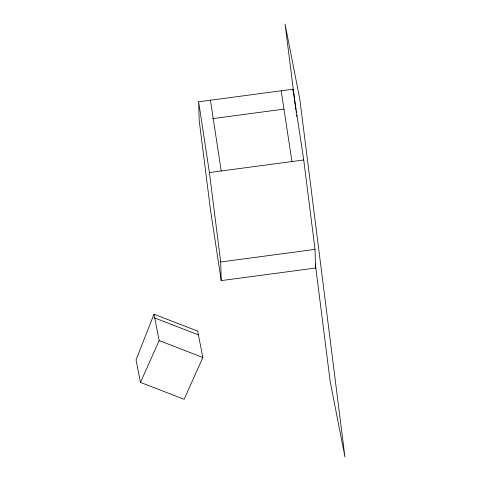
<?xml version="1.0" encoding="UTF-8"?>
<svg xmlns="http://www.w3.org/2000/svg" width="481" height="481" viewBox="0 0 481 481"><rect width="100%" height="100%" fill="white"/><g stroke="black" fill="none" stroke-linecap="round" stroke-linejoin="round"><path stroke-width="0.72" d="M154.004 314.219L136.045 359.842L140.476 382.413L184.139 399.32L202.832 357.461L197.667 331.12L154.004 314.219L159.169 340.554L140.476 382.413M198.653 101.786L292.977 89.207L303.733 159.981L315.019 249.392L315.542 268.031L221.224 280.609L210.468 209.836L199.182 120.424L198.653 101.786L209.409 172.559L220.695 261.971L221.224 280.609M212.554 118.645L283.85 109.133M209.409 172.559L303.733 159.981M220.695 261.971L315.019 249.392M154.738 317.977L198.406 334.884M159.169 340.554L202.832 357.461M315.32 266.558L315.542 268.031M281.187 90.777L291.943 161.55M210.444 100.21L221.2 170.983M295.875 109.74L285.059 24.05L299.825 99.296L344.955 456.95L330.194 381.704L315.338 263.973M296.062 111.225L296.248 112.716M296.53 114.953L296.717 116.444M292.977 89.207L293.019 90.699"/></g></svg>
